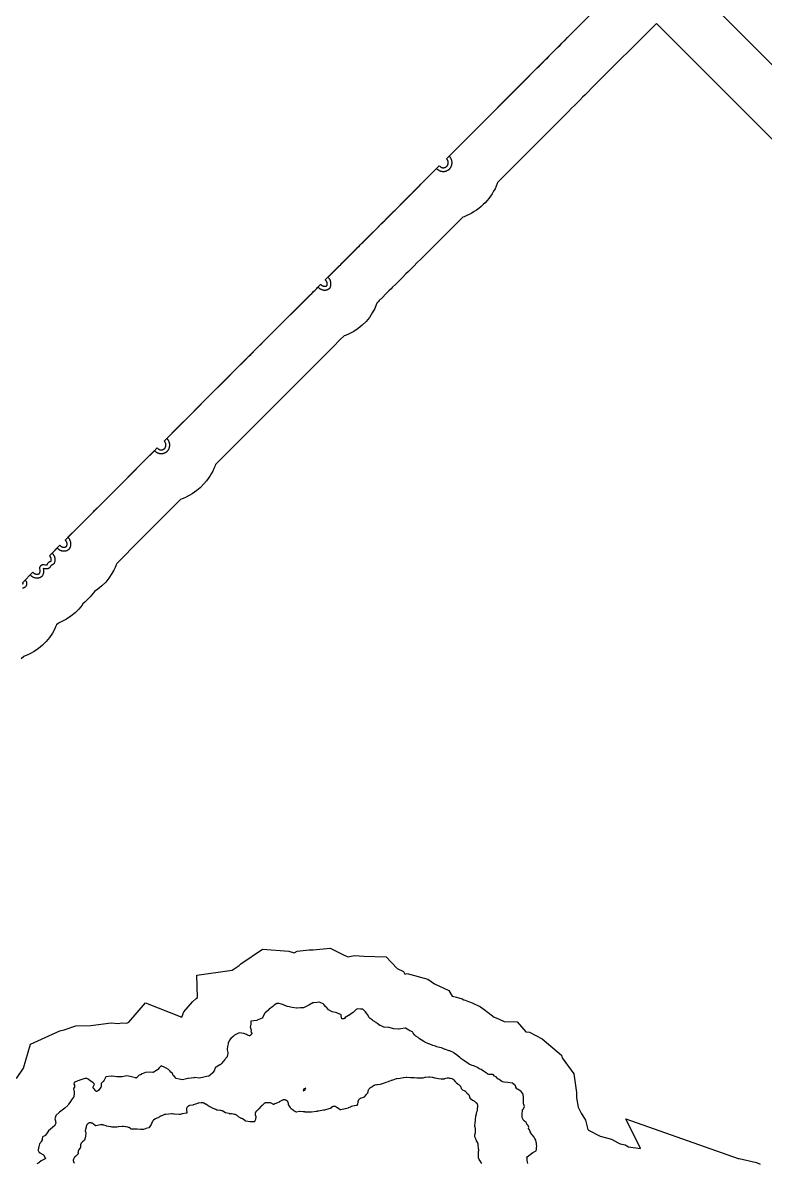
# Model space of a CAD drawing. Header units: millimetres. Extents: x 0 to 600, y 0 to 900.
# Drawn here: x 201.8 to 300, y 598.2 to 749 of the extents above; entities that cross this region are included whole.
import ezdxf

# ---------------------------------------------------------------- set-up
doc = ezdxf.new("R2010")
doc.units = ezdxf.units.MM
doc.layers.add('CORTE', color=1, linetype='Continuous')
doc.layers.add('GRABADO', color=5, linetype='Continuous')

msp = doc.modelspace()

# ---------------------------------------------------------------- linework, layer by layer
at = {"layer": 'CORTE'}
for points in [[(201.73, 674.28), (201.79, 674.28), (201.84, 674.29), (201.89, 674.3), (201.95, 674.31), (202, 674.34), (202.04, 674.36), (202.09, 674.39), (202.13, 674.42), (202.17, 674.46), (202.2, 674.5), (202.23, 674.55), (202.26, 674.6), (202.28, 674.65), (202.29, 674.7), (202.3, 674.75), (202.31, 674.8), (202.31, 674.86), (202.3, 674.91), (202.29, 674.96), (202.28, 675.02), (202.26, 675.07), (202.23, 675.11), (202.2, 675.16), (202.17, 675.2), (202.15, 675.22), (202.07, 675.3), (202.76, 675.98), (202.83, 675.91), (202.87, 675.87), (202.92, 675.83), (202.96, 675.8), (203.01, 675.76), (203.06, 675.74), (203.11, 675.71), (203.16, 675.68), (203.22, 675.66), (203.27, 675.64), (203.33, 675.63), (203.38, 675.61), (203.44, 675.6), (203.49, 675.59), (203.55, 675.59), (203.61, 675.58), (203.67, 675.58), (203.72, 675.59), (203.78, 675.59), (203.84, 675.6), (203.89, 675.61), (203.95, 675.63), (204.01, 675.64), (204.06, 675.66), (204.11, 675.68), (204.16, 675.71), (204.22, 675.74), (204.22, 675.74), (204.26, 675.77), (204.31, 675.8), (204.34, 675.84), (204.38, 675.88), (204.41, 675.93), (204.41, 675.93), (204.44, 675.98), (204.46, 676.03), (204.48, 676.09), (204.5, 676.14), (204.52, 676.2), (204.53, 676.25), (204.54, 676.31), (204.55, 676.36), (204.56, 676.42), (204.56, 676.48), (204.56, 676.54), (204.56, 676.59), (204.55, 676.65), (204.54, 676.71), (204.51, 676.87), (204.68, 676.84), (204.73, 676.83), (204.79, 676.82), (204.85, 676.82), (204.9, 676.82), (204.96, 676.82), (205.02, 676.83), (205.06, 676.84), (205.11, 676.85), (205.16, 676.86), (205.21, 676.88), (205.26, 676.91), (205.3, 676.94), (205.35, 676.97), (205.38, 677.01), (205.42, 677.05), (205.45, 677.1), (205.47, 677.14), (205.49, 677.19), (205.52, 677.28), (205.57, 677.29), (205.61, 677.3), (205.66, 677.32), (205.71, 677.34), (205.76, 677.36), (205.8, 677.39), (205.84, 677.43), (205.88, 677.46), (205.92, 677.51), (205.95, 677.55), (205.97, 677.6), (205.99, 677.65), (206.01, 677.7), (206.02, 677.73), (206.03, 677.79), (206.04, 677.85), (206.04, 677.9), (206.04, 677.96), (206.04, 678.02), (206.04, 678.08), (206.04, 678.13), (206.03, 678.19), (206.02, 678.25), (206, 678.3), (205.99, 678.36), (205.97, 678.41), (205.94, 678.46), (205.92, 678.52), (205.89, 678.57), (205.86, 678.62), (205.83, 678.66), (205.8, 678.71), (205.76, 678.76), (205.72, 678.8), (205.65, 678.87), (206.32, 679.54), (206.39, 679.47), (206.44, 679.43), (206.48, 679.39), (206.53, 679.36), (206.57, 679.33), (206.62, 679.3), (206.67, 679.27), (206.73, 679.25), (206.78, 679.22), (206.83, 679.21), (206.89, 679.19), (206.94, 679.17), (207, 679.16), (207.06, 679.16), (207.12, 679.15), (207.17, 679.15), (207.23, 679.15), (207.29, 679.15), (207.34, 679.16), (207.4, 679.16), (207.46, 679.17), (207.51, 679.19), (207.57, 679.21), (207.62, 679.22), (207.68, 679.25), (207.73, 679.27), (207.78, 679.3), (207.78, 679.3), (207.83, 679.33), (207.87, 679.37), (207.91, 679.4), (207.94, 679.45), (207.97, 679.49), (207.98, 679.5), (208, 679.55), (208.03, 679.6), (208.05, 679.65), (208.07, 679.71), (208.09, 679.76), (208.1, 679.82), (208.11, 679.87), (208.12, 679.93), (208.13, 679.99), (208.13, 680.05), (208.13, 680.1), (208.13, 680.16), (208.12, 680.22), (208.11, 680.27), (208.1, 680.33), (208.09, 680.39), (208.07, 680.44), (208.05, 680.5), (208.03, 680.55), (208, 680.6), (207.98, 680.65), (207.95, 680.7), (207.92, 680.75), (207.88, 680.79), (207.84, 680.84), (207.81, 680.88), (207.73, 680.96), (207.83, 681.05), (208.85, 682.07), (211.1, 684.32), (211.22, 684.44), (212.07, 685.3), (219.2, 692.43), (219.28, 692.35), (219.32, 692.31), (219.36, 692.28), (219.41, 692.24), (219.46, 692.21), (219.51, 692.18), (219.56, 692.15), (219.61, 692.13), (219.66, 692.11), (219.72, 692.09), (219.77, 692.07), (219.83, 692.06), (219.88, 692.05), (219.94, 692.04), (220, 692.03), (220.06, 692.03), (220.11, 692.03), (220.17, 692.03), (220.23, 692.04), (220.28, 692.05), (220.34, 692.06), (220.4, 692.07), (220.45, 692.09), (220.51, 692.11), (220.56, 692.13), (220.61, 692.15), (220.66, 692.18), (220.71, 692.21), (220.76, 692.24), (220.8, 692.28), (220.85, 692.31), (220.87, 692.33), (220.91, 692.37), (220.92, 692.39), (220.96, 692.43), (220.99, 692.48), (221.03, 692.53), (221.06, 692.58), (221.08, 692.63), (221.11, 692.68), (221.13, 692.73), (221.15, 692.79), (221.17, 692.84), (221.18, 692.9), (221.19, 692.95), (221.2, 693.01), (221.21, 693.07), (221.21, 693.12), (221.21, 693.18), (221.21, 693.24), (221.2, 693.3), (221.19, 693.35), (221.18, 693.41), (221.17, 693.47), (221.15, 693.52), (221.13, 693.58), (221.11, 693.63), (221.08, 693.68), (221.06, 693.73), (221.03, 693.78), (220.99, 693.83), (220.96, 693.87), (220.92, 693.92), (220.89, 693.96), (220.81, 694.03), (222.11, 695.33), (222.83, 696.05), (223.37, 696.6), (223.91, 697.13), (224.94, 698.16), (227.02, 700.24), (227.92, 701.14), (228.71, 701.93), (229.86, 703.09), (231.18, 704.4), (231.65, 704.87), (231.93, 705.15), (232.69, 705.92), (233.42, 706.64), (233.44, 706.66), (240.83, 714.05), (240.91, 713.98), (240.95, 713.94), (240.99, 713.91), (241.04, 713.87), (241.09, 713.84), (241.14, 713.81), (241.19, 713.78), (241.24, 713.76), (241.29, 713.74), (241.35, 713.72), (241.4, 713.7), (241.46, 713.69), (241.51, 713.68), (241.57, 713.67), (241.63, 713.66), (241.68, 713.66), (241.74, 713.66), (241.8, 713.66), (241.86, 713.67), (241.91, 713.68), (241.97, 713.69), (242.03, 713.7), (242.08, 713.72), (242.13, 713.74), (242.18, 713.76), (242.23, 713.78), (242.28, 713.81), (242.32, 713.85), (242.35, 713.88), (242.39, 713.93), (242.42, 713.97), (242.44, 714.02), (242.47, 714.07), (242.48, 714.12), (242.5, 714.18), (242.51, 714.23), (242.53, 714.29), (242.53, 714.34), (242.54, 714.4), (242.54, 714.46), (242.54, 714.52), (242.54, 714.57), (242.53, 714.63), (242.53, 714.69), (242.51, 714.74), (242.5, 714.8), (242.48, 714.86), (242.46, 714.91), (242.44, 714.96), (242.42, 715.01), (242.39, 715.07), (242.36, 715.11), (242.33, 715.16), (242.29, 715.21), (242.26, 715.25), (242.22, 715.3), (242.15, 715.37), (244.71, 717.93), (245.02, 718.24), (245.91, 719.13), (246.07, 719.29), (246.31, 719.53), (246.42, 719.64), (246.6, 719.82), (246.74, 719.96), (247.09, 720.31), (247.5, 720.72), (247.85, 721.07), (248.28, 721.5), (248.65, 721.87), (249.19, 722.41), (249.4, 722.62), (249.53, 722.75), (249.9, 723.12), (250.3, 723.52), (250.64, 723.86), (250.88, 724.1), (251.02, 724.24), (251.47, 724.69), (251.89, 725.12), (252.18, 725.4), (252.58, 725.81), (252.86, 726.08), (253.45, 726.67), (253.93, 727.15), (254.24, 727.46), (254.44, 727.66), (256.52, 729.75), (256.6, 729.67), (256.64, 729.63), (256.68, 729.6), (256.73, 729.56), (256.78, 729.53), (256.83, 729.5), (256.88, 729.47), (256.93, 729.45), (256.98, 729.43), (257.04, 729.41), (257.09, 729.39), (257.15, 729.38), (257.2, 729.37), (257.26, 729.36), (257.32, 729.35), (257.38, 729.35), (257.43, 729.35), (257.49, 729.35), (257.55, 729.36), (257.6, 729.37), (257.66, 729.38), (257.72, 729.39), (257.77, 729.41), (257.83, 729.43), (257.88, 729.45), (257.93, 729.47), (257.98, 729.5), (258.03, 729.53), (258.08, 729.56), (258.12, 729.6), (258.17, 729.63), (258.21, 729.67), (258.25, 729.71), (258.28, 729.74), (258.31, 729.79), (258.35, 729.83), (258.38, 729.88), (258.41, 729.93), (258.44, 729.98), (258.46, 730.03), (258.48, 730.09), (258.5, 730.14), (258.52, 730.2), (258.53, 730.25), (258.55, 730.31), (258.55, 730.36), (258.56, 730.42), (258.56, 730.48), (258.56, 730.54), (258.56, 730.59), (258.55, 730.65), (258.55, 730.71), (258.53, 730.76), (258.52, 730.82), (258.5, 730.88), (258.48, 730.93), (258.46, 730.98), (258.44, 731.03), (258.41, 731.09), (258.38, 731.13), (258.35, 731.18), (258.31, 731.23), (258.28, 731.27), (258.24, 731.32), (258.17, 731.39), (270.91, 744.14), (271.23, 744.46), (271.58, 744.8), (271.9, 745.12), (272.18, 745.4), (272.52, 745.74), (272.85, 746.07), (273.13, 746.35), (273.51, 746.73), (273.83, 747.06), (274.1, 747.33), (285.54, 758.76)], [(285.66, 758.76), (365.73, 678.7)], [(343.98, 690.55), (285.6, 748.92), (277.29, 740.62), (276.98, 740.31), (276.6, 739.93), (276.17, 739.49), (275.84, 739.16), (275.46, 738.78), (275.07, 738.39), (274.75, 738.07), (274.38, 737.71), (273.98, 737.3), (273.61, 736.94), (264.62, 727.94), (264.55, 727.75), (264.41, 727.4), (264.25, 727.06), (264.07, 726.73), (263.87, 726.4), (263.67, 726.09), (263.44, 725.79), (263.2, 725.5), (262.95, 725.22), (262.69, 724.96), (262.42, 724.71), (262.12, 724.47), (261.82, 724.25), (261.51, 724.04), (261.19, 723.84), (260.85, 723.67), (260.51, 723.51), (260.17, 723.36), (259.97, 723.29), (254.6, 717.92), (254.37, 717.69), (254.01, 717.34), (253.46, 716.78), (252.78, 716.1), (252.46, 715.79), (251.99, 715.32), (251.67, 714.99), (251.18, 714.5), (250.66, 713.98), (250.49, 713.82), (250.22, 713.54), (249.82, 713.15), (249.37, 712.69), (248.94, 712.26), (248.78, 712.11), (248.6, 711.92), (248.53, 711.73), (248.33, 711.24), (248, 710.63), (247.62, 710.05), (247.18, 709.51), (246.69, 709.02), (246.15, 708.59), (245.58, 708.2), (244.97, 707.87), (244.47, 707.67), (244.28, 707.6), (243.73, 707.06), (242.86, 706.18), (242.86, 706.18), (230.35, 693.68), (229.51, 692.83), (228.63, 691.95), (228.31, 691.64), (228.31, 691.63), (227.76, 691.09), (227.27, 690.59), (227.2, 690.39), (227.05, 690.04), (226.89, 689.7), (226.71, 689.37), (226.52, 689.05), (226.31, 688.74), (226.09, 688.43), (225.74, 688.01), (225.23, 687.5), (224.81, 687.15), (224.5, 686.93), (224.19, 686.72), (223.87, 686.52), (223.53, 686.35), (223.19, 686.19), (222.85, 686.04), (222.65, 685.97), (220.57, 683.89), (219.38, 682.7), (219.38, 682.7), (218.76, 682.08), (218.13, 681.45), (217.3, 680.62), (214.19, 677.51), (214.12, 677.31), (213.97, 676.96), (213.81, 676.62), (213.56, 676.15), (213.17, 675.57), (212.73, 675.03), (212.24, 674.54), (211.71, 674.11), (211.26, 673.81), (211.14, 673.63), (210.7, 673.09), (210.21, 672.6), (209.97, 672.4), (209.72, 672.15), (209.68, 672.12), (209.6, 672), (209.17, 671.47), (208.68, 670.98), (208.13, 670.54), (207.55, 670.15), (207.09, 669.9), (206.75, 669.74), (206.56, 669.66), (206.5, 669.6), (206.23, 669.38), (206.11, 669.11), (205.95, 668.77), (205.7, 668.29), (205.31, 667.7), (204.87, 667.17), (204.38, 666.68), (203.84, 666.24), (203.26, 665.85), (202.78, 665.59), (202.44, 665.43), (202.09, 665.29), (201.89, 665.21), (201.55, 664.87)], [(200.92, 609.37), (201.84, 610.72), (202.79, 613.92), (206.65, 615.66), (207.25, 615.82), (208.78, 616.33), (210.77, 616.37), (213.47, 616.72), (214.38, 616.63), (214.86, 616.73), (215.53, 616.71), (215.78, 616.8), (218.01, 619.4), (222.81, 617.48), (223.08, 618.17), (224.24, 619.49), (224.71, 619.94), (224.86, 620.09), (224.81, 623.04), (229.49, 623.69), (230.38, 624.32), (230.6, 624.53), (233.46, 626.46), (236.97, 626.22), (237.69, 626), (238.07, 626.21), (239.67, 626.38), (240.17, 626.41), (242.45, 626.62), (244.11, 625.76), (244.79, 625.47), (245.67, 625.66), (246.89, 625.55), (249.86, 625.46), (251.32, 623.92), (252.12, 623.51), (252.31, 623.18), (252.62, 623.25), (255.34, 622.49), (256.22, 621.9), (258.12, 621.02), (258.6, 620.27), (258.61, 620.27), (259.16, 620.12), (259.89, 619.89), (260.12, 619.78), (260.3, 619.73), (260.74, 619.57), (261.24, 619.37), (262.33, 618.83), (262.99, 618.36), (263.23, 618.18), (263.36, 618.09), (264.13, 617.5), (264.41, 617.38), (265.35, 616.95), (265.44, 616.89), (267.19, 616.88), (268.34, 615.56), (268.81, 615.48), (270.5, 614.61), (273.05, 612.44), (273.15, 612.1), (274.67, 609.98), (275.01, 607.5), (275.03, 606.83), (275.24, 605.58), (275.31, 605.5), (275.66, 604.8), (276.22, 603.85), (276.51, 602.62), (276.64, 602.52), (278.16, 601.74), (278.18, 601.73), (279.66, 601.33), (280.46, 600.89), (280.82, 600.73), (281.46, 600.6), (281.93, 600.35), (283.5, 600.1), (281.54, 604.05), (296.41, 598.78), (296.57, 598.81), (298.85, 598.24), (299.34, 598.04)], [(262.51, 598.14), (262.27, 598.47), (262.27, 598.47), (262.21, 598.54), (262.2, 598.56), (262.19, 598.58), (262.07, 598.87), (262.07, 598.89), (262.06, 598.92), (262.05, 599.19), (262.05, 599.21), (262.05, 599.32), (262.05, 599.34), (262.06, 599.49), (262.06, 599.51), (262.08, 599.74), (262.09, 599.78), (262.09, 599.92), (262.09, 599.98), (262.08, 600.03), (262.06, 600.16), (262.06, 600.17), (262.01, 600.5), (262.01, 600.52), (262.01, 600.55), (262.01, 600.6), (262.01, 600.66), (262, 600.71), (261.99, 600.77), (261.96, 600.82), (261.91, 600.94), (261.89, 600.98), (261.82, 601.11), (261.79, 601.16), (261.71, 601.36), (261.71, 601.37), (261.6, 601.66), (261.59, 601.68), (261.59, 601.7), (261.58, 601.78), (261.58, 601.79), (261.58, 601.81), (261.59, 601.91), (261.59, 601.93), (261.6, 601.96), (261.65, 602.17), (261.66, 602.21), (261.67, 602.26), (261.67, 602.31), (261.67, 602.52), (261.67, 602.53), (261.67, 602.61), (261.67, 602.68), (261.65, 602.8), (261.64, 602.87), (261.6, 603.03), (261.59, 603.05), (261.59, 603.07), (261.59, 603.15), (261.59, 603.19), (261.61, 603.48), (261.61, 603.51), (261.65, 603.8), (261.66, 603.86), (261.66, 603.91), (261.66, 603.93), (261.67, 603.99), (261.67, 604.01), (261.71, 604.34), (261.72, 604.37), (261.78, 604.69), (261.78, 604.69), (261.8, 604.78), (261.81, 604.81), (261.84, 604.92), (261.85, 604.94), (261.92, 605.15), (261.93, 605.2), (261.94, 605.26), (261.95, 605.32), (261.95, 605.48), (261.95, 605.5), (261.96, 605.53), (261.96, 605.54), (261.97, 605.59), (261.98, 605.64), (261.99, 605.7), (261.99, 605.75), (261.98, 605.8), (261.97, 605.86), (261.95, 605.91), (261.93, 605.96), (261.9, 606), (261.87, 606.05), (261.83, 606.09), (261.79, 606.12), (261.75, 606.16), (261.74, 606.17), (261.72, 606.18), (261.71, 606.19), (261.62, 606.28), (261.58, 606.32), (261.54, 606.35), (261.49, 606.38), (261.44, 606.4), (261.3, 606.45), (261.28, 606.46), (261.26, 606.48), (260.99, 606.7), (260.96, 606.73), (260.95, 606.77), (260.92, 606.91), (260.91, 606.96), (260.89, 607.02), (260.87, 607.07), (260.84, 607.12), (260.81, 607.16), (260.77, 607.2), (260.73, 607.24), (260.68, 607.28), (260.65, 607.3), (260.63, 607.31), (260.61, 607.33), (260.54, 607.44), (260.5, 607.49), (260.46, 607.54), (260.37, 607.62), (260.33, 607.66), (260.29, 607.69), (260.24, 607.71), (260.19, 607.73), (260, 607.81), (259.97, 607.83), (259.95, 607.85), (259.83, 607.99), (259.81, 608.02), (259.81, 608.05), (259.8, 608.11), (259.78, 608.17), (259.76, 608.22), (259.73, 608.27), (259.7, 608.31), (259.66, 608.36), (259.62, 608.4), (259.59, 608.43), (259.53, 608.47), (259.37, 608.57), (259.34, 608.6), (259.14, 608.76), (259.13, 608.78), (259.11, 608.8), (259.01, 608.96), (258.98, 608.99), (258.9, 609.1), (258.87, 609.14), (258.83, 609.17), (258.8, 609.2), (258.76, 609.23), (258.71, 609.25), (258.66, 609.28), (258.6, 609.31), (258.54, 609.33), (258.34, 609.37), (258.29, 609.38), (258.13, 609.41), (258.07, 609.42), (258.02, 609.42), (257.96, 609.41), (257.9, 609.4), (257.55, 609.31), (257.51, 609.3), (257.22, 609.27), (257.2, 609.26), (257.17, 609.27), (256.79, 609.31), (256.75, 609.31), (256.31, 609.4), (256.28, 609.41), (256.16, 609.44), (256.15, 609.45), (256, 609.49), (255.92, 609.51), (255.62, 609.55), (255.55, 609.55), (255.48, 609.55), (255.05, 609.5), (254.97, 609.49), (254.71, 609.43), (254.69, 609.42), (254.66, 609.42), (254.09, 609.42), (254.09, 609.42), (253.95, 609.42), (253.92, 609.42), (253.59, 609.44), (253.23, 609.46), (253.06, 609.47), (253.05, 609.47), (252.56, 609.49), (252.49, 609.49), (252.13, 609.45), (252.08, 609.45), (251.7, 609.39), (251.68, 609.38), (251.32, 609.34), (251.25, 609.33), (251.19, 609.31), (250.74, 609.15), (250.7, 609.14), (250.55, 609.1), (250.51, 609.09), (250.47, 609.08), (250.16, 608.96), (250.15, 608.95), (249.81, 608.83), (249.79, 608.83), (249.6, 608.75), (249.57, 608.74), (249.07, 608.59), (249.05, 608.59), (249.03, 608.58), (248.68, 608.55), (248.6, 608.54), (248.34, 608.47), (248.28, 608.46), (248.23, 608.44), (248.19, 608.41), (248.14, 608.38), (247.94, 608.23), (247.93, 608.22), (247.92, 608.22), (247.78, 608.15), (247.73, 608.12), (247.68, 608.08), (247.64, 608.04), (247.6, 608), (247.57, 607.95), (247.5, 607.86), (247.48, 607.81), (247.45, 607.76), (247.44, 607.71), (247.42, 607.66), (247.38, 607.44), (247.37, 607.4), (247.34, 607.37), (247.28, 607.33), (247.23, 607.28), (247.18, 607.24), (246.89, 606.9), (246.87, 606.88), (246.83, 606.86), (246.53, 606.77), (246.48, 606.75), (246.43, 606.73), (246.38, 606.7), (246.34, 606.67), (246.29, 606.63), (246.25, 606.59), (246.21, 606.55), (246.18, 606.5), (246.15, 606.44), (246.12, 606.39), (246.1, 606.34), (246.09, 606.29), (246.08, 606.23), (246.04, 605.97), (246.04, 605.94), (246.03, 605.92), (246.01, 605.88), (245.99, 605.85), (245.96, 605.81), (245.91, 605.8), (245.86, 605.8), (245.21, 605.65), (245.17, 605.63), (245.12, 605.62), (245.08, 605.6), (244.85, 605.48), (244.83, 605.47), (244.81, 605.46), (244.45, 605.35), (244.42, 605.35), (243.85, 605.22), (243.81, 605.22), (243.77, 605.24), (243.4, 605.48), (243.38, 605.49), (243.37, 605.51), (243.33, 605.55), (243.29, 605.58), (243.24, 605.61), (243.19, 605.63), (243.14, 605.65), (243.09, 605.67), (243.03, 605.68), (242.98, 605.68), (242.92, 605.68), (242.87, 605.67), (242.81, 605.66), (242.76, 605.64), (242.71, 605.62), (242.66, 605.59), (242.62, 605.56), (242.58, 605.52), (242.48, 605.42), (242.45, 605.39), (242.42, 605.38), (241.94, 605.26), (241.94, 605.26), (241.67, 605.2), (241.62, 605.18), (241.58, 605.17), (241.57, 605.17), (241.54, 605.16), (240.87, 605.07), (240.82, 605.06), (240.77, 605.05), (240.73, 605.03), (240.68, 605.01), (240.66, 605), (240.64, 605), (239.97, 604.9), (239.95, 604.9), (239.93, 604.9), (239.81, 604.91), (239.8, 604.91), (239.57, 604.93), (239.53, 604.93), (239.11, 604.93), (239.09, 604.93), (239.07, 604.94), (238.93, 604.96), (238.85, 604.97), (238.48, 604.99), (238.43, 604.99), (238.37, 604.99), (237.98, 604.93), (237.94, 604.93), (237.91, 604.94), (237.71, 605.05), (237.68, 605.06), (237.66, 605.09), (237.62, 605.12), (237.59, 605.15), (237.55, 605.18), (237.27, 605.36), (237.24, 605.38), (237.22, 605.42), (237.2, 605.48), (237.18, 605.52), (237.15, 605.57), (236.96, 605.83), (236.95, 605.85), (236.94, 605.88), (236.94, 605.89), (236.94, 605.89), (236.93, 605.93), (236.93, 605.95), (236.93, 605.98), (236.93, 606), (236.92, 606.05), (236.91, 606.1), (236.9, 606.15), (236.88, 606.2), (236.86, 606.25), (236.83, 606.3), (236.8, 606.34), (236.77, 606.38), (236.73, 606.41), (236.68, 606.44), (236.64, 606.47), (236.59, 606.5), (236.57, 606.5), (236.52, 606.52), (236.47, 606.54), (236.42, 606.54), (236.36, 606.55), (236.31, 606.55), (236.26, 606.54), (236.21, 606.53), (236.16, 606.51), (236.11, 606.49), (235.68, 606.27), (235.67, 606.26), (235.11, 606.01), (235.08, 606), (235.04, 605.97), (235, 605.95), (234.96, 605.95), (234.95, 605.94), (234.91, 605.94), (234.89, 605.96), (234.86, 605.98), (234.81, 606), (234.53, 606.13), (234.48, 606.14), (234.43, 606.16), (234.39, 606.17), (234.34, 606.17), (234.29, 606.17), (234.01, 606.16), (233.95, 606.16), (233.9, 606.15), (233.85, 606.14), (233.8, 606.12), (233.75, 606.09), (233.7, 606.06), (233.66, 606.03), (233.43, 605.82), (233.38, 605.78), (233.34, 605.73), (233.33, 605.71), (233.32, 605.7), (232.98, 605.36), (232.94, 605.32), (232.91, 605.28), (232.88, 605.23), (232.87, 605.19), (232.84, 605.17), (232.74, 605.1), (232.7, 605.07), (232.66, 605.03), (232.63, 604.99), (232.6, 604.95), (232.57, 604.9), (232.55, 604.85), (232.53, 604.8), (232.52, 604.75), (232.51, 604.7), (232.51, 604.65), (232.52, 604.59), (232.53, 604.54), (232.54, 604.49), (232.56, 604.44), (232.58, 604.39), (232.6, 604.36), (232.59, 604.32), (232.55, 604.01), (232.55, 603.99), (232.54, 603.96), (232.44, 603.7), (232.42, 603.65), (232.36, 603.64), (231.89, 603.62), (231.86, 603.62), (231.84, 603.62), (231.29, 603.73), (231.26, 603.74), (231.25, 603.75), (231.22, 603.76), (231.22, 603.77), (231.2, 603.78), (230.91, 604), (230.86, 604.02), (230.82, 604.05), (230.78, 604.07), (230.73, 604.08), (230.68, 604.09), (230.68, 604.1), (230.65, 604.1), (230.63, 604.12), (230.3, 604.31), (230.29, 604.32), (230.27, 604.33), (230.19, 604.41), (230.15, 604.44), (230.12, 604.47), (230.07, 604.5), (229.96, 604.56), (229.92, 604.59), (229.87, 604.6), (229.83, 604.62), (229.78, 604.63), (229.46, 604.68), (229.41, 604.69), (229.36, 604.69), (229.32, 604.68), (229.27, 604.68), (229.22, 604.67), (229.18, 604.68), (229.13, 604.7), (229.08, 604.72), (229.03, 604.73), (228.62, 604.81), (228.59, 604.82), (228.57, 604.83), (228.38, 604.98), (228.34, 605.01), (228.3, 605.03), (228.26, 605.05), (228.21, 605.07), (228.17, 605.08), (228.11, 605.1), (227.95, 605.13), (227.88, 605.14), (227.52, 605.17), (227.49, 605.18), (227.46, 605.19), (227.29, 605.28), (227.24, 605.31), (227.19, 605.33), (226.98, 605.39), (226.96, 605.4), (226.94, 605.41), (226.56, 605.62), (226.51, 605.64), (226.49, 605.65), (226.47, 605.66), (226.33, 605.73), (226.29, 605.76), (226.06, 605.91), (226.01, 605.94), (225.97, 605.96), (225.96, 605.97), (225.93, 605.98), (225.73, 606.09), (225.68, 606.12), (225.63, 606.14), (225.58, 606.15), (225.53, 606.16), (225.47, 606.17), (225.42, 606.17), (225.36, 606.16), (225.06, 606.11), (225.02, 606.1), (224.98, 606.09), (224.63, 605.97), (224.62, 605.96), (224.3, 605.87), (224.25, 605.85), (223.88, 605.8), (223.83, 605.79), (223.77, 605.77), (223.72, 605.75), (223.67, 605.72), (223.63, 605.69), (223.59, 605.65), (223.55, 605.61), (223.51, 605.57), (223.48, 605.52), (223.46, 605.47), (223.44, 605.42), (223.43, 605.36), (223.42, 605.31), (223.42, 605.25), (223.42, 605.2), (223.45, 604.87), (223.46, 604.79), (223.38, 604.77), (222.88, 604.68), (222.87, 604.68), (222.59, 604.63), (222.59, 604.61), (222.5, 604.63), (222.45, 604.63), (221.82, 604.64), (221.77, 604.64), (221.56, 604.68), (221.5, 604.68), (221.44, 604.68), (221.1, 604.67), (221.08, 604.67), (220.69, 604.63), (220.63, 604.63), (220.57, 604.61), (220.51, 604.59), (220.14, 604.44), (220.13, 604.43), (220, 604.38), (219.95, 604.36), (219.9, 604.33), (219.86, 604.3), (219.82, 604.27), (219.81, 604.26), (219.79, 604.25), (219.34, 604.05), (219.29, 604.03), (219.25, 604), (219.22, 603.98), (219.05, 603.85), (219.01, 603.81), (218.98, 603.78), (218.95, 603.74), (218.92, 603.69), (218.89, 603.65), (218.87, 603.6), (218.86, 603.55), (218.85, 603.53), (218.85, 603.51), (218.74, 603.3), (218.73, 603.27), (218.5, 602.89), (218.48, 602.86), (218.44, 602.85), (218.04, 602.74), (218.02, 602.73), (217.71, 602.63), (217.68, 602.63), (217.66, 602.63), (217.58, 602.62), (217.56, 602.62), (217.54, 602.62), (217.39, 602.64), (217.35, 602.64), (216.91, 602.67), (216.84, 602.67), (216.68, 602.65), (216.64, 602.65), (216.15, 602.68), (216.11, 602.68), (216.07, 602.73), (216.03, 602.77), (215.99, 602.8), (215.95, 602.83), (215.9, 602.86), (215.85, 602.88), (215.8, 602.9), (215.75, 602.91), (215.67, 602.93), (215.62, 602.93), (215.38, 602.96), (215.34, 602.96), (215.1, 603.01), (215.04, 603.02), (214.98, 603.03), (214.93, 603.02), (214.42, 602.97), (214.37, 602.96), (214.2, 602.93), (214.18, 602.93), (214.15, 602.93), (213.6, 602.95), (213.57, 602.95), (213.47, 602.97), (213.45, 602.97), (213.37, 602.99), (213.36, 602.99), (212.85, 603.08), (212.81, 603.09), (212.45, 603.21), (212.4, 603.22), (212.29, 603.24), (212.23, 603.25), (212.21, 603.26), (212.15, 603.26), (212.09, 603.26), (212.03, 603.25), (211.44, 603.13), (211.39, 603.12), (211.35, 603.15), (211.12, 603.35), (211.08, 603.38), (211.03, 603.41), (210.98, 603.44), (210.94, 603.46), (210.92, 603.46), (210.87, 603.48), (210.82, 603.5), (210.76, 603.51), (210.71, 603.51), (210.65, 603.51), (210.6, 603.5), (210.55, 603.49), (210.5, 603.47), (210.45, 603.45), (210.4, 603.42), (210.35, 603.39), (210.31, 603.35), (210.28, 603.31), (210.25, 603.26), (210.22, 603.22), (210.19, 603.17), (210.18, 603.12), (210.16, 603.06), (210.16, 603.01), (210.15, 602.95), (210.15, 602.94), (210.15, 602.92), (210.06, 602.63), (210.04, 602.57), (210.03, 602.51), (210.03, 602.45), (210.03, 602.4), (210.04, 602.34), (210.09, 602.13), (210.1, 602.1), (210.09, 602.08), (210.05, 601.81), (210.05, 601.75), (210.05, 601.71), (210.05, 601.67), (210.04, 601.65), (210.03, 601.57), (210.03, 601.55), (210.02, 601.53), (209.91, 601.22), (209.9, 601.19), (209.87, 601.17), (209.65, 600.98), (209.6, 600.94), (209.57, 600.9), (209.53, 600.86), (209.5, 600.82), (209.47, 600.77), (209.45, 600.73), (209.43, 600.68), (209.42, 600.63), (209.41, 600.58), (209.41, 600.52), (209.4, 600.4), (209.41, 600.35), (209.41, 600.33), (209.41, 600.3), (209.39, 600.27), (209.38, 600.24), (209.36, 600.21), (209.16, 599.92), (209.14, 599.87), (209.11, 599.82), (209.1, 599.77), (209.08, 599.71), (209.07, 599.67), (209.07, 599.62), (209.06, 599.57), (209.07, 599.52), (209.07, 599.45), (209.07, 599.4), (209.04, 599.36), (208.72, 599.07), (208.68, 599.04), (208.64, 599), (208.61, 598.95), (208.59, 598.91), (208.57, 598.88), (208.53, 598.8), (208.5, 598.75), (208.48, 598.7), (208.46, 598.65), (208.45, 598.59), (208.45, 598.54), (208.45, 598.48), (208.46, 598.43), (208.47, 598.38), (208.49, 598.32), (208.51, 598.27), (208.54, 598.22), (208.58, 598.15)]]:
    msp.add_lwpolyline(points, dxfattribs=at)
msp.add_lwpolyline([(238.92, 607.98), (238.89, 607.83), (238.87, 607.75), (239.07, 607.83), (239.12, 607.94), (239.21, 608.1), (238.92, 607.98)], close=True, dxfattribs=at)
at = {"layer": 'GRABADO'}
for points in [[(201.76, 674.78), (201.77, 674.78), (201.77, 674.78), (201.78, 674.79), (201.78, 674.79), (201.79, 674.79), (201.79, 674.79), (201.79, 674.8), (201.8, 674.8), (201.8, 674.8), (201.8, 674.81), (201.8, 674.81), (201.81, 674.81), (201.81, 674.82), (201.81, 674.82), (201.81, 674.83), (201.81, 674.83), (201.81, 674.84), (201.81, 674.84), (201.81, 674.85), (201.8, 674.85), (201.8, 674.86), (201.8, 674.86), (201.79, 674.87), (201.78, 674.88), (201.72, 674.94), (203.11, 676.33), (203.18, 676.27), (203.2, 676.25), (203.23, 676.23), (203.25, 676.21), (203.28, 676.19), (203.31, 676.17), (203.34, 676.15), (203.37, 676.14), (203.4, 676.13), (203.43, 676.12), (203.46, 676.11), (203.49, 676.1), (203.52, 676.09), (203.56, 676.09), (203.59, 676.09), (203.62, 676.08), (203.65, 676.08), (203.69, 676.09), (203.72, 676.09), (203.75, 676.09), (203.78, 676.1), (203.82, 676.11), (203.85, 676.12), (203.88, 676.13), (203.91, 676.14), (203.94, 676.15), (203.96, 676.16), (203.97, 676.17), (203.97, 676.17), (203.97, 676.18), (203.98, 676.18), (203.98, 676.19), (203.99, 676.21), (204, 676.24), (204.02, 676.27), (204.03, 676.3), (204.04, 676.33), (204.05, 676.36), (204.05, 676.39), (204.06, 676.43), (204.06, 676.46), (204.06, 676.49), (204.06, 676.52), (204.06, 676.56), (204.06, 676.59), (204.05, 676.62), (204.02, 676.77), (204.01, 676.82), (204.01, 676.87), (204.01, 676.92), (204.02, 676.97), (204.03, 677.02), (204.05, 677.06), (204.07, 677.11), (204.1, 677.15), (204.13, 677.19), (204.16, 677.22), (204.2, 677.26), (204.23, 677.29), (204.28, 677.31), (204.32, 677.33), (204.37, 677.35), (204.41, 677.36), (204.46, 677.37), (204.51, 677.37), (204.56, 677.37), (204.61, 677.36), (204.76, 677.33), (204.79, 677.33), (204.83, 677.32), (204.86, 677.32), (204.89, 677.32), (204.93, 677.32), (204.96, 677.33), (204.97, 677.33), (204.99, 677.33), (204.99, 677.33), (205, 677.34), (205, 677.34), (205.01, 677.34), (205.01, 677.34), (205.01, 677.35), (205.02, 677.35), (205.02, 677.35), (205.02, 677.36), (205.02, 677.36), (205.04, 677.43), (205.06, 677.47), (205.08, 677.52), (205.11, 677.56), (205.13, 677.6), (205.17, 677.63), (205.2, 677.67), (205.24, 677.7), (205.29, 677.72), (205.33, 677.74), (205.38, 677.76), (205.42, 677.77), (205.46, 677.78), (205.47, 677.78), (205.49, 677.79), (205.5, 677.79), (205.5, 677.79), (205.5, 677.79), (205.51, 677.8), (205.51, 677.8), (205.51, 677.8), (205.52, 677.81), (205.52, 677.81), (205.52, 677.82), (205.53, 677.83), (205.53, 677.84), (205.53, 677.88), (205.54, 677.91), (205.54, 677.94), (205.54, 677.97), (205.54, 678.01), (205.54, 678.04), (205.54, 678.07), (205.53, 678.11), (205.53, 678.14), (205.52, 678.17), (205.51, 678.2), (205.5, 678.23), (205.49, 678.26), (205.47, 678.29), (205.46, 678.32), (205.44, 678.35), (205.42, 678.38), (205.4, 678.4), (205.38, 678.43), (205.36, 678.45), (205.3, 678.52), (206.67, 679.9), (206.74, 679.83), (206.76, 679.81), (206.79, 679.79), (206.81, 679.77), (206.84, 679.75), (206.87, 679.73), (206.9, 679.72), (206.93, 679.7), (206.96, 679.69), (206.99, 679.68), (207.02, 679.67), (207.05, 679.66), (207.09, 679.66), (207.12, 679.65), (207.15, 679.65), (207.18, 679.65), (207.22, 679.65), (207.25, 679.65), (207.28, 679.65), (207.32, 679.66), (207.35, 679.66), (207.38, 679.67), (207.41, 679.68), (207.44, 679.69), (207.47, 679.7), (207.5, 679.72), (207.52, 679.73), (207.53, 679.73), (207.53, 679.74), (207.54, 679.74), (207.54, 679.74), (207.55, 679.75), (207.56, 679.77), (207.57, 679.8), (207.58, 679.83), (207.6, 679.86), (207.6, 679.9), (207.61, 679.93), (207.62, 679.96), (207.62, 679.99), (207.63, 680.02), (207.63, 680.06), (207.63, 680.09), (207.63, 680.12), (207.62, 680.16), (207.62, 680.19), (207.61, 680.22), (207.6, 680.25), (207.6, 680.28), (207.58, 680.32), (207.57, 680.35), (207.56, 680.38), (207.54, 680.41), (207.52, 680.43), (207.51, 680.46), (207.49, 680.49), (207.47, 680.51), (207.44, 680.54), (207.38, 680.6), (207.38, 680.6), (212.35, 685.57), (213.18, 686.4), (213.81, 687.03), (214.43, 687.65), (214.43, 687.65), (214.43, 687.65), (215.62, 688.84), (218.02, 691.24), (219.05, 692.27), (219.56, 692.78), (219.62, 692.71), (219.65, 692.69), (219.67, 692.67), (219.7, 692.65), (219.73, 692.63), (219.75, 692.62), (219.78, 692.6), (219.81, 692.59), (219.84, 692.57), (219.87, 692.56), (219.91, 692.55), (219.94, 692.55), (219.97, 692.54), (220, 692.53), (220.03, 692.53), (220.07, 692.53), (220.1, 692.53), (220.13, 692.53), (220.17, 692.53), (220.2, 692.54), (220.23, 692.55), (220.26, 692.55), (220.29, 692.56), (220.33, 692.57), (220.36, 692.59), (220.39, 692.6), (220.42, 692.62), (220.44, 692.63), (220.47, 692.65), (220.5, 692.67), (220.52, 692.69), (220.55, 692.72), (220.57, 692.74), (220.59, 692.77), (220.6, 692.79), (220.62, 692.82), (220.64, 692.85), (220.65, 692.88), (220.66, 692.91), (220.67, 692.94), (220.68, 692.97), (220.69, 693.01), (220.7, 693.04), (220.7, 693.07), (220.71, 693.1), (220.71, 693.14), (220.71, 693.17), (220.71, 693.2), (220.7, 693.24), (220.7, 693.27), (220.69, 693.3), (220.68, 693.33), (220.67, 693.36), (220.66, 693.4), (220.65, 693.43), (220.64, 693.46), (220.62, 693.48), (220.6, 693.51), (220.59, 693.54), (220.57, 693.57), (220.55, 693.59), (220.52, 693.62), (220.46, 693.68), (221.3, 694.52), (222.81, 696.03), (223.36, 696.58), (223.36, 696.59), (223.36, 696.59), (223.68, 696.9), (224.56, 697.78), (225.4, 698.63), (225.42, 698.64), (237.91, 711.13), (237.91, 711.13), (237.91, 711.13), (238.48, 711.7), (238.48, 711.7), (238.78, 712.01), (239.81, 713.03), (239.99, 713.22), (240.27, 713.5), (240.4, 713.62), (240.61, 713.83), (240.77, 713.99), (241.17, 714.4), (241.19, 714.41), (241.25, 714.34), (241.28, 714.32), (241.3, 714.3), (241.33, 714.28), (241.35, 714.26), (241.38, 714.25), (241.41, 714.23), (241.44, 714.22), (241.47, 714.2), (241.5, 714.19), (241.53, 714.18), (241.57, 714.18), (241.6, 714.17), (241.63, 714.16), (241.66, 714.16), (241.7, 714.16), (241.73, 714.16), (241.76, 714.16), (241.8, 714.16), (241.83, 714.17), (241.86, 714.18), (241.89, 714.18), (241.92, 714.19), (241.95, 714.2), (241.97, 714.21), (241.97, 714.21), (241.98, 714.21), (241.98, 714.22), (241.98, 714.22), (241.99, 714.22), (241.99, 714.23), (241.99, 714.23), (242, 714.25), (242.01, 714.28), (242.02, 714.31), (242.03, 714.34), (242.03, 714.37), (242.04, 714.41), (242.04, 714.44), (242.04, 714.47), (242.04, 714.5), (242.04, 714.54), (242.04, 714.57), (242.03, 714.6), (242.03, 714.64), (242.02, 714.67), (242.01, 714.7), (242, 714.73), (241.99, 714.76), (241.97, 714.79), (241.96, 714.82), (241.94, 714.85), (241.92, 714.87), (241.9, 714.9), (241.88, 714.93), (241.86, 714.95), (241.79, 715.02), (242.05, 715.27), (242.54, 715.77), (242.98, 716.2), (243.59, 716.81), (243.83, 717.06), (243.99, 717.21), (244.42, 717.64), (244.87, 718.1), (245.27, 718.49), (245.54, 718.77), (245.71, 718.93), (246.23, 719.45), (246.72, 719.94), (247.04, 720.27), (247.51, 720.74), (247.83, 721.05), (248.51, 721.73), (249.06, 722.29), (249.42, 722.64), (249.65, 722.87), (256.88, 730.1), (256.94, 730.03), (256.97, 730.01), (256.99, 729.99), (257.02, 729.97), (257.05, 729.95), (257.07, 729.94), (257.1, 729.92), (257.13, 729.91), (257.16, 729.89), (257.19, 729.88), (257.23, 729.87), (257.26, 729.87), (257.29, 729.86), (257.32, 729.85), (257.35, 729.85), (257.39, 729.85), (257.42, 729.85), (257.45, 729.85), (257.49, 729.85), (257.52, 729.86), (257.55, 729.87), (257.58, 729.87), (257.61, 729.88), (257.65, 729.89), (257.68, 729.91), (257.71, 729.92), (257.73, 729.94), (257.76, 729.95), (257.79, 729.97), (257.82, 729.99), (257.84, 730.01), (257.86, 730.03), (257.88, 730.05), (257.9, 730.07), (257.92, 730.1), (257.94, 730.12), (257.96, 730.15), (257.98, 730.18), (257.99, 730.21), (258.01, 730.24), (258.02, 730.27), (258.03, 730.3), (258.04, 730.33), (258.05, 730.36), (258.05, 730.39), (258.06, 730.43), (258.06, 730.46), (258.06, 730.49), (258.06, 730.52), (258.06, 730.56), (258.06, 730.59), (258.05, 730.62), (258.05, 730.66), (258.04, 730.69), (258.03, 730.72), (258.02, 730.75), (258.01, 730.78), (257.99, 730.81), (257.98, 730.84), (257.96, 730.87), (257.94, 730.89), (257.92, 730.92), (257.9, 730.95), (257.88, 730.97), (257.81, 731.04), (268.66, 741.88), (269.03, 742.25), (269.43, 742.66), (269.8, 743.02), (270.12, 743.34), (270.51, 743.73), (270.89, 744.11), (271.22, 744.44), (271.65, 744.88), (272.03, 745.25), (272.34, 745.56), (285.55, 758.78)], [(285.65, 758.77), (348.93, 695.5)], [(268.57, 598.14), (268.54, 598.29), (268.54, 598.29), (268.52, 598.55), (268.49, 598.94), (268.48, 598.94), (268.48, 598.95), (268.48, 598.96), (268.48, 598.97), (268.48, 598.98), (268.48, 598.99), (268.49, 599), (268.49, 599.01), (268.49, 599.01), (268.5, 599.02), (268.51, 599.03), (268.51, 599.03), (269.06, 599.45), (269.06, 599.45), (269.27, 599.56), (269.68, 599.79), (269.73, 600), (269.75, 600.24), (269.75, 600.25), (269.77, 600.42), (269.74, 600.64), (269.72, 600.82), (269.72, 600.82), (269.71, 600.93), (269.65, 601.21), (269.51, 601.44), (269.51, 601.44), (269.43, 601.59), (269.21, 601.86), (269.2, 601.86), (269.13, 601.97), (269.13, 601.97), (268.91, 602.31), (268.88, 602.36), (268.88, 602.36), (268.79, 602.56), (268.79, 602.56), (268.69, 602.77), (268.69, 602.78), (268.69, 602.79), (268.69, 602.79), (268.69, 602.8), (268.69, 602.81), (268.72, 602.91), (268.63, 603.17), (268.47, 603.34), (268.47, 603.35), (268.47, 603.36), (268.38, 603.55), (268.15, 603.74), (268.15, 603.74), (267.98, 603.9), (267.97, 603.91), (267.97, 603.91), (267.96, 603.92), (267.96, 603.93), (267.96, 603.93), (267.84, 604.23), (267.84, 604.23), (267.82, 604.35), (267.82, 604.35), (267.82, 604.36), (267.82, 604.37), (267.85, 604.52), (267.86, 604.79), (267.86, 604.8), (267.89, 605.05), (267.9, 605.22), (267.9, 605.23), (267.9, 605.24), (267.91, 605.25), (267.91, 605.25), (267.92, 605.26), (267.92, 605.27), (268.02, 605.36), (268.13, 605.68), (268.08, 605.94), (268.02, 606.04), (268.02, 606.04), (268.01, 606.05), (268.01, 606.06), (268.01, 606.07), (268.01, 606.31), (268.01, 606.31), (268.03, 606.5), (268.03, 606.66), (268.03, 606.91), (267.97, 607.3), (267.71, 607.67), (267.68, 607.7), (267.45, 607.83), (267.21, 607.96), (267.21, 607.96), (267.15, 608), (267.15, 608), (267.14, 608.01), (267.14, 608.01), (267.13, 608.02), (267.13, 608.02), (267.02, 608.24), (267.02, 608.25), (266.94, 608.42), (266.93, 608.43), (266.93, 608.43), (266.93, 608.46), (266.58, 608.76), (266.56, 608.77), (266.51, 608.77), (265.94, 608.86), (265.44, 608.88), (265.43, 608.88), (265.42, 608.88), (265.25, 608.92), (265.24, 608.93), (265.24, 608.93), (265.23, 608.93), (265.16, 608.98), (264.78, 609.23), (264.62, 609.32), (264.61, 609.33), (264.6, 609.34), (264.39, 609.59), (264.19, 609.68), (264.18, 609.68), (264.18, 609.69), (264.17, 609.69), (264.17, 609.7), (263.99, 609.9), (263.43, 609.91), (263.42, 609.91), (263.41, 609.91), (263.3, 609.94), (263.3, 609.94), (263.29, 609.95), (263.29, 609.95), (263.25, 609.98), (262.86, 610.26), (262.72, 610.32), (262.72, 610.32), (262.71, 610.32), (262.41, 610.55), (262.17, 610.66), (262.16, 610.66), (261.94, 610.81), (261.55, 610.99), (261.44, 611.04), (261.22, 611.11), (261.22, 611.11), (260.9, 611.24), (260.89, 611.24), (260.77, 611.31), (260.77, 611.31), (260.43, 611.53), (260.25, 611.66), (260, 611.85), (259.74, 612.01), (259.74, 612.01), (259.73, 612.02), (259.72, 612.02), (259.58, 612.17), (259.31, 612.37), (259.16, 612.48), (258.83, 612.73), (258.74, 612.79), (258.36, 612.98), (258.25, 613.03), (258.2, 613.05), (257.68, 613.19), (257.67, 613.19), (257.34, 613.35), (257.16, 613.41), (256.89, 613.48), (256.57, 613.56), (256.36, 613.63), (256.01, 613.74), (256, 613.74), (255.54, 613.94), (255.54, 613.94), (255.49, 613.97), (255.37, 614.01), (255.37, 614.01), (254.98, 614.19), (254.98, 614.19), (254.82, 614.26), (254.81, 614.27), (254.49, 614.47), (254.26, 614.62), (254.26, 614.62), (254.06, 614.78), (253.79, 614.97), (253.79, 614.97), (253.63, 615.1), (253.63, 615.1), (253.62, 615.11), (253.43, 615.36), (253.43, 615.36), (253.32, 615.53), (252.98, 615.69), (252.84, 615.75), (252.83, 615.75), (252.4, 616.04), (252.39, 616.04), (252.37, 616.05), (251.77, 615.93), (251.58, 615.89), (251.57, 615.88), (251.56, 615.88), (251.55, 615.88), (251.52, 615.89), (251.49, 615.89), (251.49, 615.89), (250.85, 615.96), (250.85, 615.96), (250.37, 616.07), (250.26, 616.1), (250.25, 616.1), (250.16, 616.13), (249.57, 616.15), (249.57, 616.15), (249.56, 616.15), (249.56, 616.16), (249.55, 616.16), (249.09, 616.36), (249.04, 616.39), (249.04, 616.39), (249.01, 616.4), (249.01, 616.4), (249, 616.4), (248.59, 616.71), (248.59, 616.71), (248.58, 616.71), (248.54, 616.76), (248.14, 616.98), (248.13, 616.98), (248.13, 616.99), (248.12, 616.99), (248.01, 617.11), (247.72, 617.31), (247.72, 617.31), (247.71, 617.32), (247.57, 617.49), (247.57, 617.49), (247.4, 617.77), (247.32, 617.88), (247.32, 617.88), (247.13, 618.21), (247.07, 618.23), (247.07, 618.24), (247.06, 618.24), (247.06, 618.24), (247.05, 618.25), (246.77, 618.55), (246.47, 618.56), (246.11, 618.59), (245.97, 618.56), (245.89, 618.49), (245.48, 618.11), (245.47, 618.11), (245.47, 618.1), (245.27, 617.97), (244.89, 617.7), (244.88, 617.7), (244.43, 617.44), (244.33, 617.31), (244.32, 617.3), (244.31, 617.3), (244.31, 617.29), (244.3, 617.29), (244.29, 617.29), (244.29, 617.28), (244.28, 617.28), (244.27, 617.28), (244.04, 617.26), (244.04, 617.26), (244.03, 617.26), (244.02, 617.27), (244.01, 617.27), (244, 617.27), (243.99, 617.28), (243.98, 617.29), (243.97, 617.3), (243.97, 617.31), (243.92, 617.41), (243.92, 617.42), (243.92, 617.42), (243.87, 617.67), (243.87, 617.67), (243.87, 617.67), (243.87, 617.81), (243.83, 617.84), (243.59, 617.94), (243.31, 618.05), (243.14, 618.09), (242.71, 618.18), (242.71, 618.18), (242.7, 618.18), (242.3, 618.41), (242.22, 618.46), (242.21, 618.47), (242.21, 618.47), (241.94, 618.79), (241.86, 618.84), (241.85, 618.85), (241.58, 619.17), (241.58, 619.17), (241.52, 619.25), (241.11, 619.43), (241.11, 619.43), (241.05, 619.46), (240.73, 619.43), (240.73, 619.43), (240.27, 619.4), (240.21, 619.4), (240.14, 619.36), (239.6, 619.05), (239.6, 619.05), (239.01, 618.77), (238.92, 618.73), (238.92, 618.73), (238.91, 618.73), (238.85, 618.72), (238.84, 618.72), (238.5, 618.7), (238.05, 618.66), (237.97, 618.66), (237.97, 618.66), (237.96, 618.66), (237.4, 618.78), (236.81, 618.88), (236.78, 618.89), (236.77, 618.89), (236.76, 618.89), (236.73, 618.9), (236.73, 618.9), (236.24, 619.11), (236, 619.2), (235.69, 619.29), (235.38, 619.31), (235.01, 619.06), (234.85, 618.91), (234.85, 618.91), (234.35, 618.56), (234.34, 618.5), (234.34, 618.49), (234.33, 618.48), (234.33, 618.48), (234.32, 618.47), (233.82, 618.06), (233.81, 618.03), (233.8, 618.03), (233.57, 617.62), (233.48, 617.38), (233.47, 617.37), (233.46, 617.35), (233.45, 617.34), (233.44, 617.34), (232.78, 617.08), (232.75, 617.06), (232.74, 617.05), (232.73, 617.05), (231.92, 616.96), (231.92, 616.57), (231.92, 616.56), (231.85, 616.18), (231.85, 616.18), (231.86, 616.18), (231.86, 616.17), (231.86, 616.15), (231.87, 616.15), (231.88, 616.09), (231.98, 615.76), (231.98, 615.75), (231.98, 615.74), (231.98, 615.73), (231.98, 615.72), (231.95, 615.54), (232.06, 615.36), (232.07, 615.35), (232.07, 615.34), (232.07, 615.33), (232.07, 615.32), (232.07, 615.32), (232.07, 615.31), (232.07, 615.3), (232.06, 615.29), (232.06, 615.29), (232.06, 615.28), (231.85, 615.04), (231.85, 615.03), (231.83, 615.02), (231.82, 615.02), (231.81, 615.02), (231.8, 615.02), (231.79, 615.02), (231.79, 615.02), (231.78, 615.02), (231.78, 615.02), (231.5, 615.11), (231.5, 615.12), (231.38, 615.17), (230.99, 615.33), (230.41, 615.42), (230.38, 615.41), (229.79, 615.12), (229.59, 614.93), (229.3, 614.65), (229.13, 614.45), (228.96, 614.04), (228.96, 614.03), (228.94, 614.01), (228.93, 613.97), (228.83, 613.59), (228.8, 613.25), (228.8, 613.2), (228.81, 613.18), (228.82, 613.17), (228.82, 613.16), (228.9, 612.79), (228.9, 612.78), (228.9, 612.77), (228.9, 612.76), (228.83, 612.4), (228.82, 612.32), (228.8, 612.25), (228.79, 612.24), (228.79, 612.23), (228.46, 611.82), (228.34, 611.68), (228.01, 611.33), (227.86, 611.17), (227.85, 611.16), (227.85, 611.16), (227.33, 610.88), (227.23, 610.83), (227.23, 610.82), (227.2, 610.76), (227.08, 610.38), (227.08, 610.38), (227.07, 610.37), (226.93, 610.15), (226.92, 610.14), (226.59, 609.86), (226.59, 609.86), (226.38, 609.69), (226.38, 609.68), (226.37, 609.68), (226.36, 609.68), (226.36, 609.68), (226.06, 609.62), (225.55, 609.49), (225.12, 609.43), (225.12, 609.43), (225.11, 609.43), (224.55, 609.5), (224.42, 609.46), (224.42, 609.46), (224.41, 609.46), (223.69, 609.39), (223.58, 609.36), (222.9, 609.19), (222.9, 609.19), (222.89, 609.19), (222.88, 609.19), (222.67, 609.22), (222.66, 609.22), (222.47, 609.27), (222.08, 609.38), (222.08, 609.38), (222.07, 609.38), (222.05, 609.39), (221.82, 609.62), (221.67, 609.75), (221.66, 609.75), (221.66, 609.76), (221.65, 609.76), (221.65, 609.77), (221.65, 609.77), (221.64, 609.78), (221.57, 610.03), (221.37, 610.2), (221.37, 610.21), (221.23, 610.39), (221.03, 610.58), (220.75, 610.72), (220.74, 610.73), (220.57, 610.84), (220.06, 611.04), (219.81, 610.76), (219.65, 610.57), (219.64, 610.56), (219.64, 610.55), (219.63, 610.55), (219.62, 610.54), (219.62, 610.54), (219.57, 610.52), (219, 610.18), (218.99, 610.18), (218.97, 610.17), (218.96, 610.17), (218.5, 610.21), (218.01, 610.16), (217.58, 610), (217.36, 609.87), (217.35, 609.86), (217.17, 609.79), (216.81, 609.45), (216.8, 609.45), (216.78, 609.44), (216.77, 609.44), (216.76, 609.43), (216.74, 609.43), (216.74, 609.44), (216.33, 609.54), (215.98, 609.62), (215.98, 609.62), (215.75, 609.7), (215.5, 609.71), (214.93, 609.58), (214.92, 609.58), (214.65, 609.57), (214.2, 609.61), (213.57, 609.67), (213.53, 609.66), (213.52, 609.66), (212.74, 609.57), (212.51, 609.15), (212.39, 608.98), (212.39, 608.97), (212.12, 608.69), (212.14, 608.31), (212.14, 608.3), (212.14, 608.29), (212.14, 608.28), (212.12, 608.26), (212.12, 608.26), (212.12, 608.25), (212.11, 608.23), (211.77, 607.78), (211.77, 607.77), (211.76, 607.77), (211.67, 607.7), (211.67, 607.69), (211.65, 607.69), (211.64, 607.68), (211.53, 607.67), (211.52, 607.67), (211.51, 607.67), (211.51, 607.67), (211.49, 607.67), (211.48, 607.68), (211.47, 607.68), (211.46, 607.7), (211.46, 607.7), (211.43, 607.75), (211.12, 608.09), (211.1, 608.11), (211.1, 608.12), (211.09, 608.13), (211.09, 608.14), (211.08, 608.15), (211.08, 608.15), (211.07, 608.23), (211.07, 608.24), (211.07, 608.25), (211.07, 608.26), (211.07, 608.27), (211.07, 608.27), (211.23, 608.6), (211.08, 608.78), (210.89, 608.92), (210.66, 609.08), (210.66, 609.08), (210.42, 609.27), (210.24, 609.36), (209.97, 609.35), (209.31, 609.13), (209.24, 609.11), (209.06, 609.06), (208.58, 608.85), (208.52, 608.64), (208.61, 608.51), (208.61, 608.5), (208.62, 608.5), (208.62, 608.49), (208.62, 608.48), (208.62, 608.47), (208.62, 608.46), (208.59, 608.2), (208.59, 608.2), (208.58, 608.19), (208.58, 608.18), (208.47, 608.03), (208.53, 607.8), (208.56, 607.68), (208.56, 607.67), (208.57, 607.37), (208.57, 607.37), (208.53, 606.99), (208.53, 606.98), (208.53, 606.97), (208.52, 606.96), (208.52, 606.96), (208.46, 606.89), (208.23, 606.57), (208.13, 606.42), (208.11, 606.39), (207.83, 605.96), (207.72, 605.79), (207.72, 605.79), (207.72, 605.78), (207.34, 605.46), (207.34, 605.46), (207.17, 605.33), (207.17, 605.33), (206.63, 604.93), (206.61, 604.91), (206.15, 604.46), (206.15, 604.44), (206, 604.05), (206.11, 603.77), (206.11, 603.76), (206.11, 603.74), (206.11, 603.74), (206.11, 603.65), (206.13, 603.52), (206.13, 603.51), (206.13, 603.5), (206.13, 603.49), (206.13, 603.48), (206, 603.18), (206, 603.18), (206, 603.17), (205.99, 603.16), (205.69, 602.89), (205.41, 602.65), (205.41, 602.65), (205.15, 602.46), (205, 602.2), (205, 602.2), (204.78, 601.86), (204.78, 601.85), (204.77, 601.84), (204.75, 601.83), (204.39, 601.67), (204.33, 601.38), (204.35, 601.3), (204.35, 601.29), (204.34, 601.27), (204.34, 601.27), (204.34, 601.26), (204.34, 601.25), (204.18, 601.04), (204.05, 600.79), (204.05, 600.79), (204.03, 600.77), (203.96, 600.72), (203.89, 600.37), (203.89, 600.37), (203.78, 599.95), (203.78, 599.95), (203.77, 599.94), (203.94, 599.6), (204.04, 599.56), (204.04, 599.55), (204.5, 599.27), (204.51, 599.26), (204.52, 599.25), (204.53, 599.24), (204.53, 599.23), (204.74, 598.85), (204.75, 598.84), (204.75, 598.82), (204.75, 598.8), (204.74, 598.79), (204.74, 598.78), (204.73, 598.77), (204.72, 598.76), (204.71, 598.75), (204.2, 598.47), (203.9, 598.22), (203.9, 598.22), (203.89, 598.21), (203.6, 598.08)]]:
    msp.add_lwpolyline(points, dxfattribs=at)

doc.saveas('drawing.dxf')
